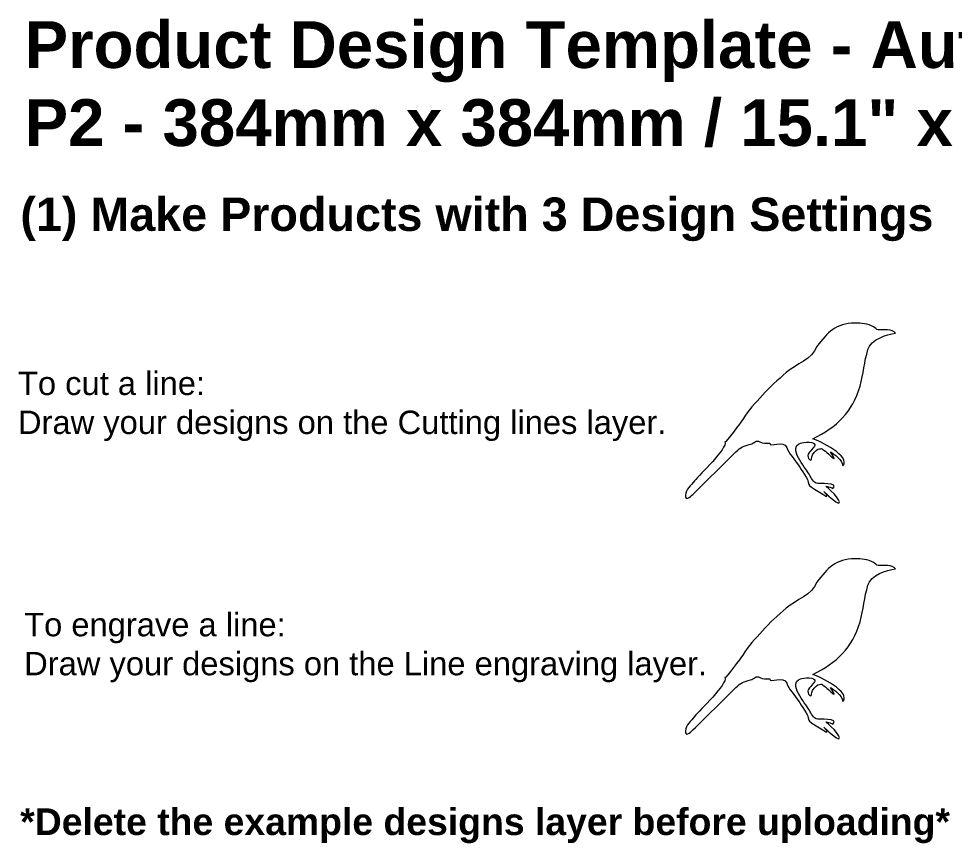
# Model space of a CAD drawing. Header units: millimetres. Extents: x -286 to 710, y -5 to 442.
# Drawn here: x -286.2 to -6.3, y 195.5 to 442.3 of the extents above; entities that cross this region are included whole.
import ezdxf

# ---------------------------------------------------------------- set-up
doc = ezdxf.new("R2010")
doc.units = ezdxf.units.MM
doc.header["$MEASUREMENT"] = 0
doc.layers.add('Examples - DELETE before uploading', color=7, linetype='Continuous', lineweight=0, true_color=0xf6921e)
doc.styles.add('Annotative', font='arial.ttf')
doc.styles.get("Standard").update_dxf_attribs({"font": 'arial.ttf'})

msp = doc.modelspace()

# ---------------------------------------------------------------- linework, layer by layer
at = {"layer": 'Examples - DELETE before uploading', "color": 5, "lineweight": 9}
msp.add_open_spline([(-47.44, 344.15), (-44.07, 348.39), (-41.92, 351.17), (-35.94, 351.16), (-34.1, 351.16), (-32.12, 350.97), (-30.47, 350.07), (-30.12, 349.89), (-29.5, 349.17), (-29.1, 349.16), (-27.61, 349.11), (-24.69, 349.57), (-23.9, 348.11), (-26.62, 347.92), (-31.21, 346.18), (-32.13, 343.23), (-33.23, 339.69), (-33.47, 335.9), (-34.5, 332.33), (-36.78, 324.42), (-41.38, 320.09), (-48.65, 316.51), (-46.52, 316.03), (-37.15, 311.17), (-39.61, 308.49), (-39.93, 310.41), (-42.3, 311.98), (-43.29, 312.65), (-40.61, 308.15), (-43.82, 312.2), (-44.86, 312.83), (-46.3, 313.72), (-45.51, 313.77), (-47.08, 313.39), (-47.61, 313.26), (-48.94, 311.75), (-48.93, 311.17), (-48.92, 308.9), (-50.48, 310.99), (-50.02, 311.92), (-49.66, 312.66), (-48.16, 314.16), (-48.04, 314.49), (-47.48, 315.91), (-51.64, 315.49), (-52.3, 315.26), (-56.28, 313.88), (-50.93, 308), (-49.73, 305.97), (-49.01, 304.74), (-48.65, 303.48), (-47.14, 303.13), (-47.32, 303.17), (-40.51, 303.45), (-42.62, 301.66), (-42.58, 301.69), (-44.21, 302.45), (-44.76, 302.39), (-44.58, 302.41), (-39.62, 297.79), (-40.84, 297.29), (-41.44, 297.06), (-44.77, 300.33), (-45.32, 300.78), (-45.12, 300.62), (-44.08, 299.52), (-44.47, 299.25), (-44.49, 299.23), (-49.8, 302.31), (-49.85, 302.87), (-50, 304.72), (-52.02, 307.11), (-52.92, 308.61), (-53.75, 310.01), (-56.01, 312.42), (-56.44, 313.93), (-57.11, 316.31), (-61.86, 313.72), (-61.52, 315.27), (-62.55, 315.21), (-63.62, 315.12), (-64.47, 315.66), (-65.49, 316.31), (-66.27, 315.23), (-67.27, 314.93), (-69.31, 314.32), (-70.17, 314.09), (-71.62, 312.67), (-75.94, 308.41), (-80.25, 304.16), (-84.57, 299.92), (-85.32, 299.18), (-86.9, 297.68), (-86.73, 299.67), (-86.58, 301.42), (-85.13, 302.64), (-83.99, 304), (-82.46, 305.81), (-74.08, 313.77), (-74.91, 315.6), (-74.77, 315.28), (-70.05, 321.61), (-69.6, 322.34), (-67.99, 325), (-65.82, 327.25), (-63.73, 329.59), (-61.52, 332.05), (-59.07, 334.19), (-56.58, 336.36), (-53.74, 338.83), (-48.7, 340.44), (-47.44, 344.15), (-47.44, 344.15), (-47.44, 344.15), (-47.44, 344.15)], degree=3, knots=[0, 0, 0, 0, 1, 1, 1, 2, 2, 2, 3, 3, 3, 4, 4, 4, 5, 5, 5, 6, 6, 6, 7, 7, 7, 8, 8, 8, 9, 9, 9, 10, 10, 10, 11, 11, 11, 12, 12, 12, 13, 13, 13, 14, 14, 14, 15, 15, 15, 16, 16, 16, 17, 17, 17, 18, 18, 18, 19, 19, 19, 20, 20, 20, 21, 21, 21, 22, 22, 22, 23, 23, 23, 24, 24, 24, 25, 25, 25, 26, 26, 26, 27, 27, 27, 28, 28, 28, 29, 29, 29, 30, 30, 30, 31, 31, 31, 32, 32, 32, 33, 33, 33, 34, 34, 34, 35, 35, 35, 36, 36, 36, 37, 37, 37, 38, 38, 38, 38], dxfattribs=at)
at = {"layer": 'Examples - DELETE before uploading', "color": 1, "lineweight": 9}
msp.add_open_spline([(-47.44, 273.63), (-44.07, 277.87), (-41.92, 280.65), (-35.94, 280.64), (-34.1, 280.64), (-32.12, 280.45), (-30.47, 279.56), (-30.12, 279.37), (-29.5, 278.65), (-29.1, 278.64), (-27.61, 278.6), (-24.69, 279.05), (-23.9, 277.59), (-26.62, 277.4), (-31.21, 275.66), (-32.13, 272.71), (-33.23, 269.17), (-33.47, 265.38), (-34.5, 261.81), (-36.78, 253.9), (-41.38, 249.57), (-48.65, 245.99), (-46.52, 245.51), (-37.15, 240.65), (-39.61, 237.97), (-39.93, 239.89), (-42.3, 241.46), (-43.29, 242.13), (-40.61, 237.63), (-43.82, 241.68), (-44.86, 242.31), (-46.3, 243.2), (-45.51, 243.25), (-47.08, 242.87), (-47.61, 242.74), (-48.94, 241.23), (-48.93, 240.65), (-48.92, 238.38), (-50.48, 240.47), (-50.02, 241.4), (-49.66, 242.14), (-48.16, 243.64), (-48.04, 243.97), (-47.48, 245.39), (-51.64, 244.97), (-52.3, 244.74), (-56.28, 243.36), (-50.93, 237.48), (-49.73, 235.45), (-49.01, 234.22), (-48.65, 232.96), (-47.14, 232.61), (-47.32, 232.65), (-40.51, 232.93), (-42.62, 231.14), (-42.58, 231.17), (-44.21, 231.93), (-44.76, 231.87), (-44.58, 231.89), (-39.62, 227.27), (-40.84, 226.77), (-41.44, 226.54), (-44.77, 229.81), (-45.32, 230.26), (-45.12, 230.1), (-44.08, 229), (-44.47, 228.73), (-44.49, 228.71), (-49.8, 231.79), (-49.85, 232.35), (-50, 234.2), (-52.02, 236.59), (-52.92, 238.09), (-53.75, 239.49), (-56.01, 241.9), (-56.44, 243.41), (-57.11, 245.79), (-61.86, 243.2), (-61.52, 244.75), (-62.55, 244.69), (-63.62, 244.6), (-64.47, 245.14), (-65.49, 245.79), (-66.27, 244.71), (-67.27, 244.41), (-69.31, 243.8), (-70.17, 243.57), (-71.62, 242.15), (-75.94, 237.9), (-80.25, 233.64), (-84.57, 229.4), (-85.32, 228.66), (-86.9, 227.16), (-86.73, 229.15), (-86.58, 230.9), (-85.13, 232.12), (-83.99, 233.48), (-82.46, 235.29), (-74.08, 243.25), (-74.91, 245.08), (-74.77, 244.76), (-70.05, 251.09), (-69.6, 251.82), (-67.99, 254.48), (-65.82, 256.73), (-63.73, 259.07), (-61.52, 261.53), (-59.07, 263.67), (-56.58, 265.84), (-53.74, 268.31), (-48.7, 269.92), (-47.44, 273.63), (-47.44, 273.63), (-47.44, 273.63), (-47.44, 273.63)], degree=3, knots=[0, 0, 0, 0, 1, 1, 1, 2, 2, 2, 3, 3, 3, 4, 4, 4, 5, 5, 5, 6, 6, 6, 7, 7, 7, 8, 8, 8, 9, 9, 9, 10, 10, 10, 11, 11, 11, 12, 12, 12, 13, 13, 13, 14, 14, 14, 15, 15, 15, 16, 16, 16, 17, 17, 17, 18, 18, 18, 19, 19, 19, 20, 20, 20, 21, 21, 21, 22, 22, 22, 23, 23, 23, 24, 24, 24, 25, 25, 25, 26, 26, 26, 27, 27, 27, 28, 28, 28, 29, 29, 29, 30, 30, 30, 31, 31, 31, 32, 32, 32, 33, 33, 33, 34, 34, 34, 35, 35, 35, 36, 36, 36, 37, 37, 37, 38, 38, 38, 38], dxfattribs=at)

# ---------------------------------------------------------------- texts
at = {"layer": 'Examples - DELETE before uploading', "lineweight": 0, "attachment_point": 1}
for s, insert, char_height, width in [('{\\fArial|b1|i0|c0|p34;Product Design Template - AutoCAD\\PP2 - 384mm x 384mm / 15.1" x 15.1"}', (-284.51, 441.51), 14, 378.8212), ('{\\fArial|b1|i0|c0|p34;(1) Make Products with 3 Design Settings}', (-285.75, 388.75), 10, 298.9284)]:
    msp.add_mtext(s, dxfattribs=dict(at, insert=insert, char_height=char_height, width=width))
at = {"layer": 'Examples - DELETE before uploading', "lineweight": 0, "attachment_point": 1, "style": 'Annotative'}
for s, insert, char_height, width in [('To cut a line:\\PDraw your designs on the Cutting lines layer.', (-286.47, 336.64), 7, 278.9813), ('To engrave a line:\\PDraw your designs on the Line engraving layer.', (-284.62, 264.44), 7, 235.0983), ('{\\fArial|b1|i0|c0|p34;*Delete the example designs layer before uploading*}', (-285.79, 205.96), 8, 393.0713)]:
    msp.add_mtext(s, dxfattribs=dict(at, insert=insert, char_height=char_height, width=width))

doc.saveas('drawing.dxf')
